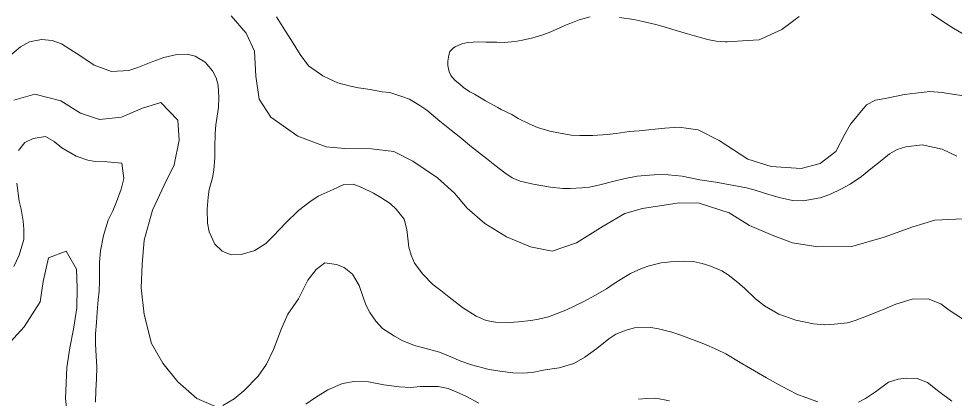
# Model space of a CAD drawing. Header units: metres. Extents: x 548946 to 557077, y 1838800 to 1845419.
# Drawn here: x 553019.8 to 553517, y 1839129.4 to 1839331.7 of the extents above; entities that cross this region are included whole.
import ezdxf

# ---------------------------------------------------------------- set-up
doc = ezdxf.new("R2010")
doc.units = ezdxf.units.M
doc.header["$LTSCALE"] = 28
doc.layers.add('1', color=7, linetype='Continuous', lineweight=13)
doc.layers.add('2', color=7, linetype='Continuous', lineweight=13)

msp = doc.modelspace()

# ---------------------------------------------------------------- linework, layer by layer
at = {"layer": '1'}
for points in [[(553450.43, 1839238.28), (553445.29, 1839236.54), (553436.24, 1839234.89), (553430.5, 1839235.04), (553423.42, 1839236.73), (553418.06, 1839238.22), (553410.78, 1839240.54), (553406.21, 1839241.86), (553389.88, 1839244.88), (553381.43, 1839246.03), (553371.98, 1839247.98), (553364.62, 1839248.73), (553359.53, 1839248.82), (553352.43, 1839248.42), (553348.06, 1839247.94), (553341.8, 1839246.86), (553335.98, 1839245.44), (553328.27, 1839243.42), (553322.81, 1839242.17), (553318.81, 1839241.86), (553312.62, 1839241.44), (553308.59, 1839241.39), (553302.14, 1839242.11), (553292.86, 1839243.69), (553286.04, 1839245.41), (553281.82, 1839247.15), (553277.88, 1839249.84), (553272.49, 1839253.93), (553268.21, 1839257.36), (553260.1, 1839263.62), (553253.66, 1839269.02), (553248.66, 1839273.02), (553243.39, 1839277.25), (553236.37, 1839283.11), (553232.72, 1839285.57), (553227.27, 1839289), (553223.21, 1839290.38), (553216.88, 1839292.41), (553212.79, 1839292.87), (553206.29, 1839294.11), (553200.2, 1839295), (553195.95, 1839295.83), (553189.24, 1839297.69), (553184.88, 1839299.55), (553181.17, 1839301.35), (553173.69, 1839306.64), (553169.13, 1839312.64), (553164.54, 1839320.07), (553161.06, 1839325.67), (553156.64, 1839332.73)], [(553349.22, 1839272.08), (553343.81, 1839271.77), (553336.95, 1839270.73), (553332.16, 1839270.11), (553324.67, 1839269.57), (553317.61, 1839269.56), (553313, 1839269.81), (553306.38, 1839270.99), (553301.68, 1839272), (553295.17, 1839273.96), (553290.85, 1839275.87), (553285.01, 1839278.66), (553281.53, 1839280.76), (553275.98, 1839283.49), (553274.16, 1839284.44), (553267.56, 1839288), (553266.12, 1839288.99), (553261.82, 1839291.57), (553259.29, 1839292.92), (553255.98, 1839295.22), (553254.09, 1839296.74), (553251.27, 1839299), (553249.28, 1839301.46), (553248.3, 1839303.45), (553247.63, 1839306.91), (553247.67, 1839309.11), (553248.07, 1839312.4), (553248.72, 1839314.28), (553250.61, 1839316.21), (553251.51, 1839316.69), (553254.95, 1839318.4), (553258.22, 1839319.05), (553263.9, 1839319.49), (553267.84, 1839319.25), (553273.67, 1839319.22), (553277.5, 1839319.07), (553283.37, 1839319.53), (553287.21, 1839320.24), (553292.7, 1839321.51), (553297.96, 1839323.14), (553301.36, 1839324.37), (553306.75, 1839326.59), (553310.1, 1839328.2), (553313.75, 1839329.75), (553317.31, 1839331.19), (553323.16, 1839332.69)], [(553338.75, 1839332.41), (553346.42, 1839331.25), (553351.12, 1839330.24), (553358.07, 1839328.62), (553362.41, 1839327.37), (553368.74, 1839325.4), (553374.75, 1839323.67), (553378.58, 1839322.66), (553383.72, 1839321.13), (553385.39, 1839320.65), (553390.07, 1839319.82), (553392.29, 1839319.59), (553394.89, 1839319.4), (553395.93, 1839319.42), (553406.61, 1839320.09), (553412.8, 1839320.47), (553424.87, 1839326.04), (553434.16, 1839332.88)], [(553504.37, 1839334.22), (553509.85, 1839330.53), (553516.16, 1839326.41), (553522.55, 1839322.69)], [(553331.75, 1839188.14), (553326.01, 1839184.78), (553319.38, 1839181.19), (553310.24, 1839176.8), (553301.13, 1839173.33), (553295.82, 1839171.96), (553291.74, 1839171.25), (553285.05, 1839170.52), (553280.14, 1839170.23), (553272.83, 1839170.47), (553267.92, 1839171.36), (553262.73, 1839173.65), (553255.34, 1839178.17), (553248.23, 1839183.63), (553243.81, 1839187.17), (553239.68, 1839190.49), (553234.4, 1839195.89), (553229.98, 1839201.78), (553228.21, 1839206), (553226.96, 1839210.29), (553225.8, 1839219.65), (553224.41, 1839225.22), (553220.19, 1839230.48), (553216.99, 1839233.51), (553211.97, 1839236.6), (553208.06, 1839239.03), (553202.01, 1839242), (553197.39, 1839243.84), (553192.33, 1839243.67), (553186.65, 1839240.96), (553178.85, 1839237.37), (553174.36, 1839234.41), (553168.25, 1839229.7), (553161.45, 1839222.97), (553158.65, 1839220.06), (553154.67, 1839215.98), (553150.93, 1839212.19), (553145.22, 1839208.57), (553137.9, 1839206.46), (553132.59, 1839206.27), (553127.83, 1839208.21), (553123.92, 1839211.81), (553120.84, 1839218.5), (553120.08, 1839223.1), (553119.91, 1839230.49), (553120.37, 1839236.91), (553120.98, 1839240.88), (553122.64, 1839247.05), (553123.36, 1839251.16), (553123.91, 1839257.98), (553123.85, 1839263.18), (553124.06, 1839270.74), (553124.47, 1839275.34), (553125.79, 1839284.59), (553125.99, 1839289.82), (553125.66, 1839296.41), (553124.58, 1839300.32), (553122.61, 1839304.01), (553118.73, 1839308.52), (553113.42, 1839311.84), (553109.28, 1839312.82), (553103.72, 1839312.59), (553096.86, 1839311.06), (553090.98, 1839308.98), (553083.01, 1839305.76), (553078.24, 1839304.19), (553069.08, 1839303.58), (553059.86, 1839306.98), (553052.27, 1839312.13), (553046.96, 1839315.45), (553042.48, 1839318.33), (553037.6, 1839320.14), (553031.95, 1839320.69), (553025.58, 1839319.46), (553020.81, 1839316.73), (553014.01, 1839311.17)], [(553017.19, 1839288.4), (553028.37, 1839291.58), (553042.1, 1839288.06), (553052.54, 1839281.57), (553062.63, 1839278.16), (553074.29, 1839279.33), (553085.55, 1839284.07), (553095.19, 1839287.09), (553104.26, 1839277.73), (553104.91, 1839267.18), (553102.35, 1839254.08), (553096.95, 1839243.24), (553090.78, 1839229.99), (553086.34, 1839213.96), (553085.32, 1839201.02), (553084.75, 1839188.65), (553086.31, 1839174.58), (553090.24, 1839159.08), (553096.32, 1839148.62), (553104.28, 1839138.75)], [(553520.46, 1839290.86), (553516.5, 1839291.46), (553510.02, 1839292.44), (553503.45, 1839293.02), (553496.14, 1839292.08), (553489.97, 1839291.4), (553484, 1839290.1), (553479.81, 1839289.24), (553474.69, 1839288.42), (553469.89, 1839285.94), (553461.36, 1839275.69), (553458.37, 1839270.37), (553453.57, 1839261.21), (553445.3, 1839254.82), (553435.2, 1839252.12)], [(553435.2, 1839252.12), (553419.22, 1839253.16), (553406.81, 1839257.07), (553391.61, 1839267.01), (553380.58, 1839272.66), (553370.21, 1839273.97), (553362.77, 1839273.55), (553349.22, 1839272.08)], [(553019.73, 1839261.6), (553023.01, 1839265.99), (553027.47, 1839268.04), (553033.98, 1839269.15), (553038.57, 1839266.4), (553042.71, 1839263.09), (553050.36, 1839258.6), (553056.44, 1839256.53), (553060.55, 1839255.82), (553066.69, 1839255.58), (553074.57, 1839254.89), (553075.59, 1839246.81), (553074.27, 1839241.07), (553071.75, 1839234.42), (553069.69, 1839229.51), (553067.37, 1839224.57), (553064.88, 1839216.5), (553063.19, 1839208.25), (553062.67, 1839202.34), (553062.72, 1839198.31), (553062.74, 1839192.2), (553062.42, 1839186.83), (553062.02, 1839182.24), (553061.41, 1839175.93), (553061.01, 1839170.16), (553060.63, 1839164.14), (553060.57, 1839158.8), (553060.88, 1839152.46), (553061.27, 1839146.52), (553061.04, 1839140.38), (553060.69, 1839134.1), (553060.6, 1839127.85)], [(553517.78, 1839258.57), (553510.07, 1839262.4), (553499.42, 1839264.61), (553490.69, 1839263.65), (553486.17, 1839262.11), (553482, 1839259.83), (553477.95, 1839256.53), (553472.2, 1839251.99), (553467.2, 1839247.8), (553461.15, 1839243.75), (553456.6, 1839241.3), (553450.43, 1839238.28)], [(553017.15, 1839199.93), (553019.99, 1839206.09), (553022.45, 1839214.43), (553022.51, 1839219.76), (553022.17, 1839224.02), (553021.07, 1839230.53), (553019.96, 1839234.7), (553018.77, 1839244.32)], [(553045.99, 1839117.35), (553044.6, 1839129.89), (553045.36, 1839146.3), (553046.93, 1839156.7), (553048.81, 1839166.63), (553050.65, 1839177.97), (553050.91, 1839188.49), (553050.43, 1839198.67), (553044.97, 1839208.17), (553035.53, 1839204.53), (553032.77, 1839192.05), (553031.12, 1839181.24), (553022.62, 1839167.99), (553013.52, 1839157.78)], [(553128.15, 1839126.18), (553134.26, 1839129.72), (553139.26, 1839133.91), (553146.98, 1839141.78), (553151.35, 1839148.12), (553155.04, 1839155.94), (553156.88, 1839160.56), (553159.28, 1839167.07), (553162.6, 1839174.72), (553165.54, 1839178.68), (553168.35, 1839182.76), (553170.78, 1839187.84), (553173.35, 1839192.81), (553177.67, 1839198.49), (553182.36, 1839201.99), (553188.44, 1839201.1), (553192.52, 1839199.47), (553196.94, 1839195.93), (553200.59, 1839189.96), (553202.58, 1839183.67), (553204.06, 1839179.67), (553206.2, 1839175.62), (553209.31, 1839171.02), (553212.99, 1839167.13), (553219.29, 1839163.01), (553223.32, 1839160.72), (553229.85, 1839158.06), (553235.47, 1839156.6), (553243.12, 1839154.45), (553247.89, 1839152.51), (553254.57, 1839149.73), (553260.25, 1839147.75), (553269.5, 1839145.26), (553275.18, 1839144.46), (553282.17, 1839143.54), (553287.4, 1839143.33), (553292.42, 1839143.75), (553299.3, 1839145.03), (553306.73, 1839146.11), (553314.41, 1839148.39), (553320.27, 1839151.89), (553326.78, 1839156.51), (553333.13, 1839161.5), (553336.75, 1839163.98), (553342.24, 1839166.15), (553346.78, 1839167.43), (553355.34, 1839167.59), (553359.46, 1839166.87), (553366.53, 1839165.18), (553371.27, 1839163.49), (553378.46, 1839160.77), (553383.49, 1839158.86), (553390.85, 1839155.77), (553395.13, 1839153.51), (553402.78, 1839149.02), (553408.34, 1839145.73), (553416.82, 1839140.81), (553424.72, 1839136.35), (553432.86, 1839132.17), (553437.74, 1839130.37), (553444.1, 1839128.08)], [(553524.43, 1839169.83), (553513.79, 1839176.72), (553509.25, 1839180.12), (553502.57, 1839182.9), (553494.15, 1839182.62), (553485.47, 1839179.97), (553478.38, 1839176.98), (553469.79, 1839173.56), (553463.93, 1839171.23), (553459.76, 1839170.12), (553452.82, 1839169.35), (553447.65, 1839169.04), (553441.74, 1839169.56), (553432.3, 1839171.51), (553423.36, 1839174.69), (553415.71, 1839179.18), (553410.89, 1839182.81), (553405.07, 1839188.41), (553401.62, 1839191.42), (553396.49, 1839195.53), (553393, 1839197.62), (553386.73, 1839200.31), (553382.67, 1839201.68), (553377.88, 1839202.72), (553373.31, 1839202.86), (553365.8, 1839202.56), (553360.8, 1839201.88), (553354.46, 1839200.4), (553350.46, 1839198.92), (553344.64, 1839196.32), (553341.09, 1839194.24), (553335.38, 1839190.62), (553331.75, 1839188.14)], [(553104.28, 1839138.75), (553114.27, 1839129.9), (553124.18, 1839125.62)], [(553172.29, 1839126.88), (553177.37, 1839130.3), (553183.95, 1839134.41), (553191.63, 1839137.86), (553197.88, 1839138.94), (553205.45, 1839138.73), (553213.7, 1839137.04), (553221.75, 1839135.97), (553227.89, 1839135.74), (553232.91, 1839136.16), (553242.54, 1839136.18), (553247.84, 1839135.2), (553252.07, 1839133.46), (553257.55, 1839130.94), (553264.05, 1839127.37)], [(553465.57, 1839127.97), (553469.4, 1839129.82), (553474.6, 1839133.39), (553481.57, 1839138.57), (553486.6, 1839140.17), (553490.97, 1839140.65), (553496.71, 1839140.5), (553502.27, 1839138.38), (553508.26, 1839133.58), (553515.08, 1839128.35)], [(553348.88, 1839129.42), (553353.25, 1839129.91), (553358.05, 1839130.04), (553365.36, 1839128.64)]]:
    msp.add_lwpolyline(points, dxfattribs=at)
at = {"layer": '2'}
msp.add_lwpolyline([(553521, 1839225.35), (553506.11, 1839224.57), (553494.5, 1839221.17), (553479.26, 1839215.6), (553462.01, 1839210.69), (553444.06, 1839210.46), (553430.6, 1839212.66), (553419.77, 1839216.57), (553407.74, 1839221.75), (553396.94, 1839228.48), (553381.05, 1839233.59), (553370.45, 1839233.82), (553350.87, 1839230.76), (553341.56, 1839228.13), (553330.1, 1839221.36), (553315.97, 1839212.51), (553302.95, 1839208.08), (553291.55, 1839210.44), (553278.78, 1839215.75), (553267.24, 1839222.89), (553257.91, 1839231.05), (553251.2, 1839238.99), (553242.13, 1839247.17), (553229.11, 1839255.96), (553218.96, 1839261.05), (553207.13, 1839262.58), (553193, 1839262.7), (553182.93, 1839263.52), (553167.92, 1839269.24), (553153.7, 1839279.45), (553147.48, 1839288.86), (553145.71, 1839301.23), (553144.89, 1839314.48), (553140.6, 1839323.97), (553132.58, 1839333.19)], dxfattribs=at)

doc.saveas('drawing.dxf')
